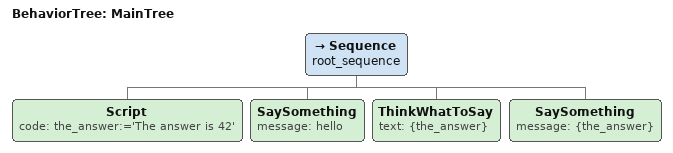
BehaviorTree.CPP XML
<root BTCPP_format="4" >
    <BehaviorTree ID="MainTree">
        <Sequence name="root_sequence">
            <Script code=" the_answer:='The answer is 42' " />
           <SaySomething     message="hello" />
           <ThinkWhatToSay   text="{the_answer}"/>
           <SaySomething     message="{the_answer}" />
       </Sequence>
    </BehaviorTree>
</root>
